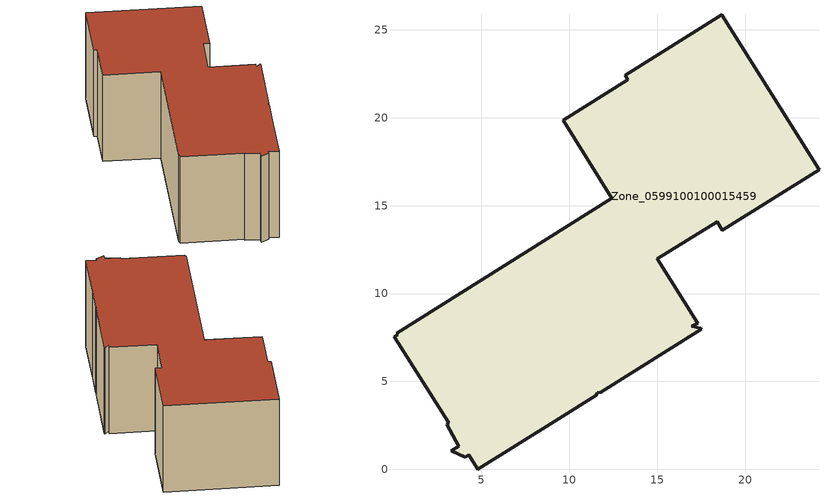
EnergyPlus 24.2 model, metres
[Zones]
Zone_0599100100015459
 floor ground (C_G): 4.08,0.69 3.29,1.06 3.7,1.33 3.03,2.56 3.15,2.64 0.06,7.53 0.24,7.65 0.19,7.75 12.43,15.42 9.65,19.85 13.34,22.16 13.18,22.42 18.68,25.86 24.2,17.04 18.7,13.6 18.41,14.08 14.99,11.99 17.29,8.32 16.98,8.13 17.49,8.02 17.51,7.97 11.8,4.39 11.59,4.36 11.54,4.23 9.41,2.89 4.79,0 4.29,0.82 z0
 wall outside (C_F): 17.51,7.97 17.49,8.02 16.98,8.13 17.29,8.32 14.99,11.99 18.41,14.08 18.7,13.6 24.2,17.04 18.68,25.86 13.18,22.42 13.34,22.16 9.65,19.85 12.43,15.42 0.19,7.75 0.24,7.65 0.06,7.53 3.15,2.64 3.03,2.56 3.7,1.33 3.29,1.06 4.08,0.69 4.29,0.82 4.79,0 9.41,2.89 11.54,4.23 11.59,4.36 11.8,4.39 17.51,7.97 z0:9.02
 roof outside (C_R): 11.59,4.36 11.8,4.39 17.51,7.97 17.49,8.02 16.98,8.13 17.29,8.32 14.99,11.99 18.41,14.08 18.7,13.6 24.2,17.04 18.68,25.86 13.18,22.42 13.34,22.16 9.65,19.85 12.43,15.42 0.19,7.75 0.24,7.65 0.06,7.53 3.15,2.64 3.03,2.56 3.7,1.33 3.29,1.06 4.08,0.69 4.29,0.82 4.79,0 9.41,2.89 11.54,4.23 z9.02
[BUILDING]
Pand.0599100100015459: North Axis=0; Terrain=City; Loads Convergence Tolerance Value=0.04; Temperature Convergence Tolerance Value=0.4; Solar Distribution=FullExterior; Maximum Number of Warmup Days=25; Minimum Number of Warmup Days=1
[Site:Location]
Rotterdam.The.Hague.AP_ZH_NLD Design_Conditions: Latitude=51.96; Longitude=4.45; Time Zone=1; Elevation=-4.5
[SITE:GROUNDTEMPERATURE:BUILDINGSURFACE]
18, 18, 18, 18, 18, 18, 18, 18, 18, 18, 18, 18
[MATERIAL] Thermal Absorptance=0.9; Solar Absorptance=0.7; Visible Absorptance=0.7
Name | Roughness | Thickness | Conductivity | Density | Specific Heat
G.D.2015-2018 | MediumSmooth | 0.15 | 0.0428571 | 540 | 1210
F.D.2015-2018 | Rough | 0.3 | 0.0666667 | 1920 | 840
R.D.2015-2018 | MediumRough | 0.2 | 0.0333333 | 1500 | 1000
[CONSTRUCTION]
C_G: G.D.2015-2018
C_F: F.D.2015-2018
C_R: R.D.2015-2018
[ZONE]
Zone_0599100100015459: Type=1; Multiplier=1; Ceiling Height=Autocalculate; Volume=Autocalculate; Floor Area=autocalculate; Part of Total Floor Area=Yes
[ZONEINFILTRATION:DESIGNFLOWRATE]
Infil_Zone_0599100100015459: Zone or ZoneList or Space or SpaceList=Zone_0599100100015459; Schedule=AlwaysOn; Design Flow Rate Calculation Method=Flow/Area; Flow Rate per Floor Area=0.0021; Constant Term Coefficient=1; Temperature Term Coefficient=0; Velocity Term Coefficient=0; Velocity Squared Term Coefficient=0
[HVACTEMPLATE:ZONE:IDEALLOADSAIRSYSTEM]
Zone_0599100100015459: Maximum Heating Supply Air Temperature=50; Minimum Cooling Supply Air Temperature=13; Maximum Heating Supply Air Humidity Ratio=0.0156; Minimum Cooling Supply Air Humidity Ratio=0.0077; Heating Limit=NoLimit; Cooling Limit=NoLimit; Dehumidification Control Type=ConstantSensibleHeatRatio; Cooling Sensible Heat Ratio=0.7; Dehumidification Setpoint=60; Humidification Control Type=None; Humidification Setpoint=30; Outdoor Air Method=None; Outdoor Air Flow Rate per Person=0.00944; Outdoor Air Flow Rate per Zone Floor Area=0; Outdoor Air Flow Rate per Zone=0; Demand Controlled Ventilation Type=None; Outdoor Air Economizer Type=NoEconomizer; Heat Recovery Type=None; Sensible Heat Recovery Effectiveness=0.7; Latent Heat Recovery Effectiveness=0.65
[ZONECONTROL:THERMOSTAT]
ThermostatControl_Zone_0599100100015459: Zone or ZoneList=Zone_0599100100015459; Control Type Schedule=DualSetpointControlType; Control 1=Thermostat_Zone_0599100100015459; Temperature Difference Between Cutout And Setpoint=0
[THERMOSTATSETPOINT:DUALSETPOINT]
Thermostat_Zone_0599100100015459: Heating Setpoint Temperature Schedule=HeatingSetpoint_Zone_0599100100015459; Cooling Setpoint Temperature Schedule=CoolingSetpoint_Zone_0599100100015459
[SCHEDULE:COMPACT]
HeatingSetpoint_Zone_0599100100015459: Through: 12/31, For: AllDays, Until: 24:00, 21
CoolingSetpoint_Zone_0599100100015459: Through: 12/31, For: AllDays, Until: 24:00, 24
DualSetpointControlType: Through: 12/31, For: AllDays, Until: 24:00, 4
AlwaysOn: Through: 12/31, For: AllDays, Until: 24:00, 1
